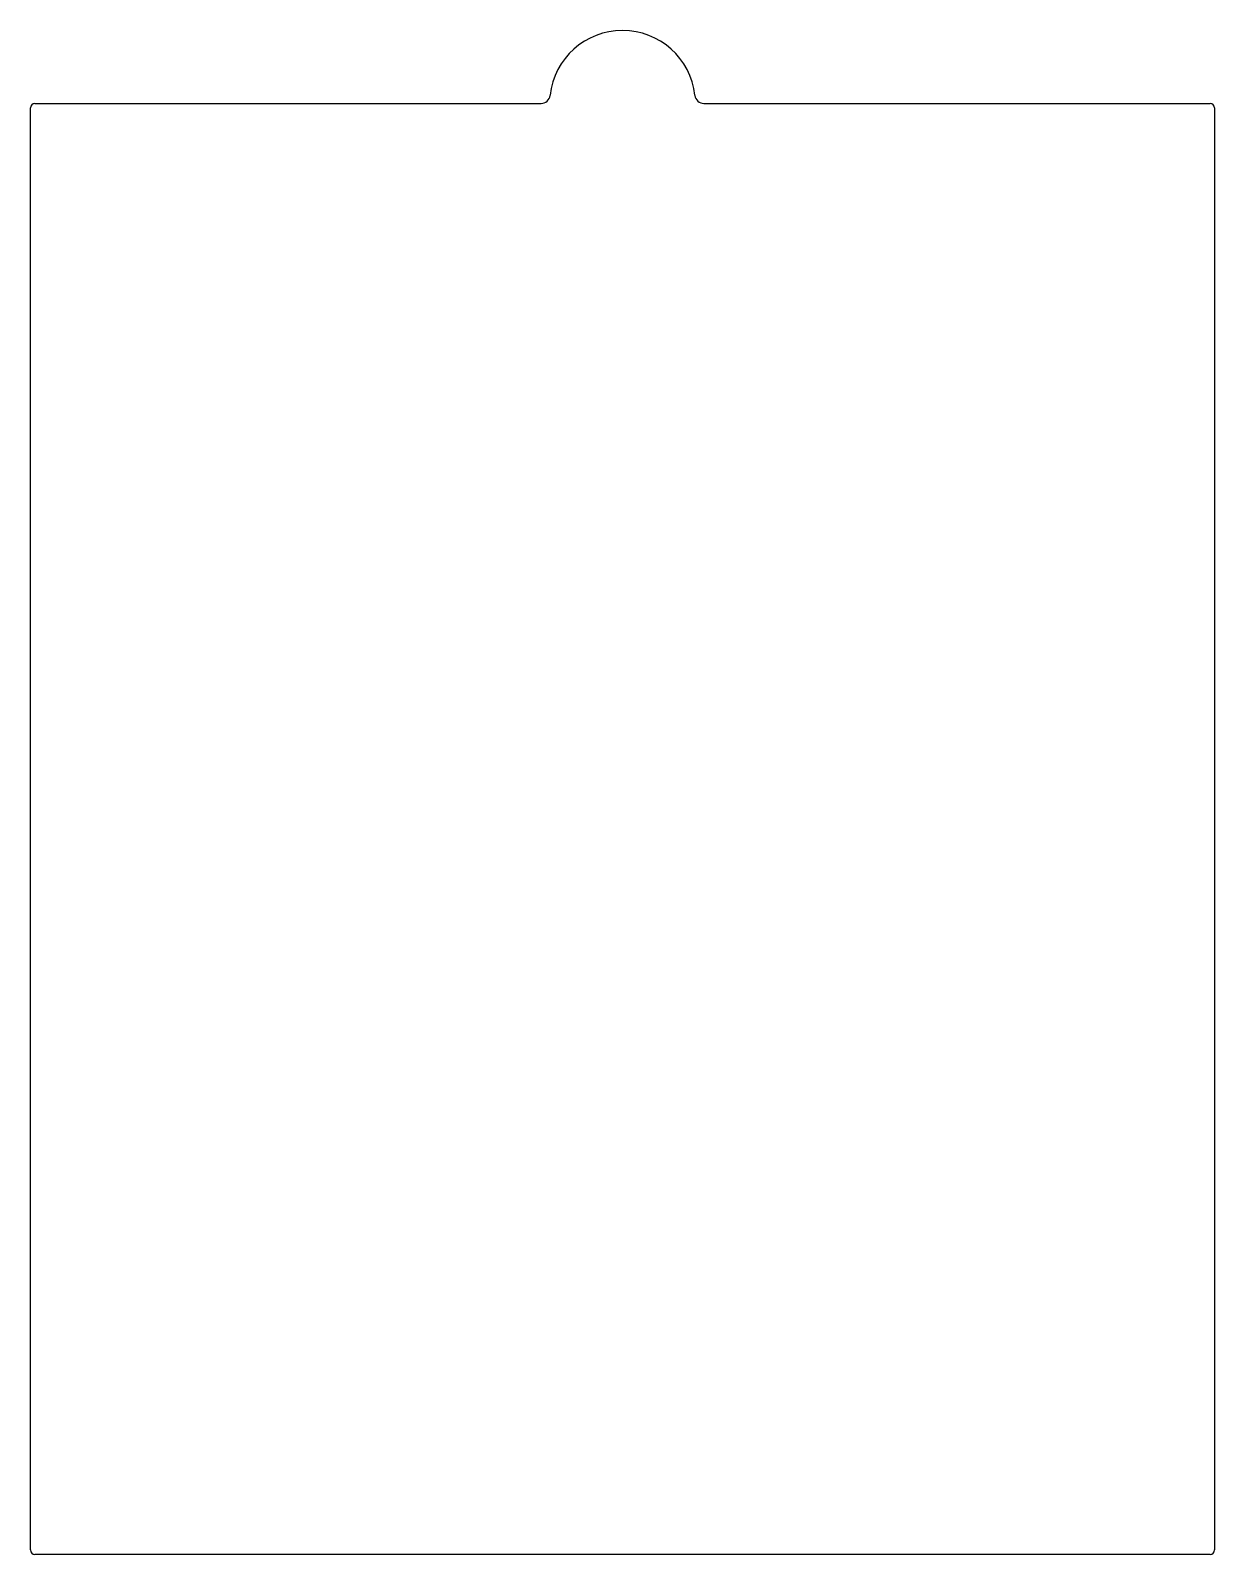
# Model space of a CAD drawing. Extents: x 0 to 8.1, y 0 to 10.4.
import ezdxf

# ---------------------------------------------------------------- set-up
doc = ezdxf.new("R2010")
doc.units = 0
doc.layers.get('0').update_dxf_attribs({"linetype": 'CONTINUOUS'})

msp = doc.modelspace()

# ---------------------------------------------------------------- linework, layer by layer
at = {"color": 7, "linetype": 'CONTINUOUS'}
for p, q in [((0.031, 9.95), (3.502, 9.95)), ((4.62, 9.95), (8.091, 9.95)), ((0, 0.031), (0, 9.919)), ((8.122, 9.919), (8.122, 0.031)), ((8.091, 0), (0.031, 0))]:
    msp.add_line(p, q, dxfattribs=at)
for centre, radius, start, end in [((4.061, 9.95), 0.5, 6.3794, 173.6206), ((0.031, 9.919), 0.0313, 90, 180), ((3.502, 10.012), 0.0625, 270, 353.6206), ((4.62, 10.012), 0.0625, 186.3794, 270), ((8.091, 9.919), 0.0313, 0, 90), ((0.031, 0.031), 0.0313, 180, 270), ((8.091, 0.031), 0.0313, 270, 360)]:
    msp.add_arc(centre, radius, start, end, dxfattribs=at)

doc.saveas('drawing.dxf')
